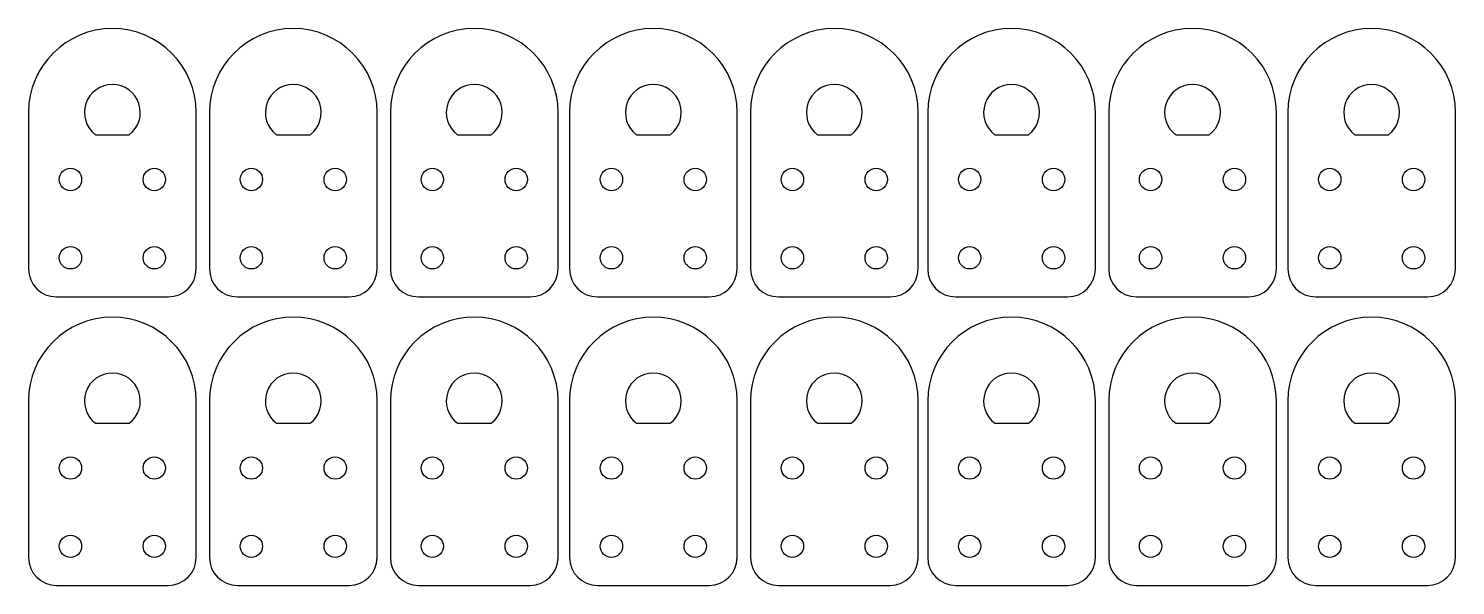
# Model space of a CAD drawing. Header units: millimetres. Extents: x -15 to 240, y -66 to 34.
import ezdxf

# ---------------------------------------------------------------- set-up
doc = ezdxf.new("R2010")
doc.units = ezdxf.units.MM

msp = doc.modelspace()

# ---------------------------------------------------------------- linework, layer by layer
at = {"color": 7, "linetype": 'Continuous', "lineweight": 25}
for p, q in [((-15, 18.8), (-15, -9.2)), ((15, -9.2), (15, 18.8)), ((17.37, 18.8), (17.37, -9.2)), ((47.37, -9.2), (47.37, 18.8)), ((49.75, 18.8), (49.75, -9.2)), ((79.75, -9.2), (79.75, 18.8)), ((81.79, 18.8), (81.79, -9.2)), ((111.79, -9.2), (111.79, 18.8)), ((114.17, 18.8), (114.17, -9.2)), ((144.17, -9.2), (144.17, 18.8)), ((145.89, 18.8), (145.89, -9.2)), ((175.89, -9.2), (175.89, 18.8)), ((178.26, 18.8), (178.26, -9.2)), ((208.26, -9.2), (208.26, 18.8)), ((210.31, 18.8), (210.31, -9.2)), ((240.31, -9.2), (240.31, 18.8)), ((-3, 14.8), (3, 14.8)), ((29.37, 14.8), (35.37, 14.8)), ((61.75, 14.8), (67.75, 14.8)), ((93.79, 14.8), (99.79, 14.8)), ((126.17, 14.8), (132.17, 14.8)), ((157.89, 14.8), (163.89, 14.8)), ((190.26, 14.8), (196.26, 14.8)), ((222.31, 14.8), (228.31, 14.8)), ((-10, -14.2), (10, -14.2)), ((22.37, -14.2), (42.37, -14.2)), ((54.75, -14.2), (74.75, -14.2)), ((86.79, -14.2), (106.79, -14.2)), ((119.17, -14.2), (139.17, -14.2)), ((150.89, -14.2), (170.89, -14.2)), ((183.26, -14.2), (203.26, -14.2)), ((215.31, -14.2), (235.31, -14.2)), ((-15, -32.82), (-15, -60.82)), ((15, -60.82), (15, -32.82)), ((17.37, -32.82), (17.37, -60.82)), ((47.37, -60.82), (47.37, -32.82)), ((49.75, -32.82), (49.75, -60.82)), ((79.75, -60.82), (79.75, -32.82)), ((81.79, -32.82), (81.79, -60.82)), ((111.79, -60.82), (111.79, -32.82)), ((114.17, -32.82), (114.17, -60.82)), ((144.17, -60.82), (144.17, -32.82)), ((145.89, -32.82), (145.89, -60.82)), ((175.89, -60.82), (175.89, -32.82)), ((178.26, -32.82), (178.26, -60.82)), ((208.26, -60.82), (208.26, -32.82)), ((210.31, -32.82), (210.31, -60.82)), ((240.31, -60.82), (240.31, -32.82)), ((-3, -36.82), (3, -36.82)), ((29.37, -36.82), (35.37, -36.82)), ((61.75, -36.82), (67.75, -36.82)), ((93.79, -36.82), (99.79, -36.82)), ((126.17, -36.82), (132.17, -36.82)), ((157.89, -36.82), (163.89, -36.82)), ((190.26, -36.82), (196.26, -36.82)), ((222.31, -36.82), (228.31, -36.82)), ((-10, -65.82), (10, -65.82)), ((22.37, -65.82), (42.37, -65.82)), ((54.75, -65.82), (74.75, -65.82)), ((86.79, -65.82), (106.79, -65.82)), ((119.17, -65.82), (139.17, -65.82)), ((150.89, -65.82), (170.89, -65.82)), ((183.26, -65.82), (203.26, -65.82)), ((215.31, -65.82), (235.31, -65.82))]:
    msp.add_line(p, q, dxfattribs=at)
for centre in [(-7.5, 6.8), (7.5, 6.8), (24.87, 6.8), (39.87, 6.8), (57.25, 6.8), (72.25, 6.8), (89.29, 6.8), (104.29, 6.8), (121.67, 6.8), (136.67, 6.8), (153.39, 6.8), (168.39, 6.8), (185.76, 6.8), (200.76, 6.8), (217.81, 6.8), (232.81, 6.8), (-7.5, -7.2), (7.5, -7.2), (24.87, -7.2), (39.87, -7.2), (57.25, -7.2), (72.25, -7.2), (89.29, -7.2), (104.29, -7.2), (121.67, -7.2), (136.67, -7.2), (153.39, -7.2), (168.39, -7.2), (185.76, -7.2), (200.76, -7.2), (217.81, -7.2), (232.81, -7.2), (-7.5, -44.82), (7.5, -44.82), (24.87, -44.82), (39.87, -44.82), (57.25, -44.82), (72.25, -44.82), (89.29, -44.82), (104.29, -44.82), (121.67, -44.82), (136.67, -44.82), (153.39, -44.82), (168.39, -44.82), (185.76, -44.82), (200.76, -44.82), (217.81, -44.82), (232.81, -44.82), (-7.5, -58.82), (7.5, -58.82), (24.87, -58.82), (39.87, -58.82), (57.25, -58.82), (72.25, -58.82), (89.29, -58.82), (104.29, -58.82), (121.67, -58.82), (136.67, -58.82), (153.39, -58.82), (168.39, -58.82), (185.76, -58.82), (200.76, -58.82), (217.81, -58.82), (232.81, -58.82)]:
    msp.add_circle(centre, 2, dxfattribs=at)
for centre, radius, start, end in [((0, 18.8), 15, 0, 180), ((32.37, 18.8), 15, 0, 180), ((64.75, 18.8), 15, 0, 180), ((96.79, 18.8), 15, 0, 180), ((129.17, 18.8), 15, 0, 180), ((160.89, 18.8), 15, 0, 180), ((193.26, 18.8), 15, 0, 180), ((225.31, 18.8), 15, 0, 180), ((0, 18.8), 5, 306.8699, 233.1301), ((32.37, 18.8), 5, 306.8699, 233.1301), ((64.75, 18.8), 5, 306.8699, 233.1301), ((96.79, 18.8), 5, 306.8699, 233.1301), ((129.17, 18.8), 5, 306.8699, 233.1301), ((160.89, 18.8), 5, 306.8699, 233.1301), ((193.26, 18.8), 5, 306.8699, 233.1301), ((225.31, 18.8), 5, 306.8699, 233.1301), ((-10, -9.2), 5, 180, 270), ((10, -9.2), 5, 270, 0), ((22.37, -9.2), 5, 180, 270), ((42.37, -9.2), 5, 270, 0), ((54.75, -9.2), 5, 180, 270), ((74.75, -9.2), 5, 270, 0), ((86.79, -9.2), 5, 180, 270), ((106.79, -9.2), 5, 270, 0), ((119.17, -9.2), 5, 180, 270), ((139.17, -9.2), 5, 270, 0), ((150.89, -9.2), 5, 180, 270), ((170.89, -9.2), 5, 270, 0), ((183.26, -9.2), 5, 180, 270), ((203.26, -9.2), 5, 270, 0), ((215.31, -9.2), 5, 180, 270), ((235.31, -9.2), 5, 270, 0), ((0, -32.82), 15, 0, 180), ((32.37, -32.82), 15, 0, 180), ((64.75, -32.82), 15, 0, 180), ((96.79, -32.82), 15, 0, 180), ((129.17, -32.82), 15, 0, 180), ((160.89, -32.82), 15, 0, 180), ((193.26, -32.82), 15, 0, 180), ((225.31, -32.82), 15, 0, 180), ((0, -32.82), 5, 306.8699, 233.1301), ((32.37, -32.82), 5, 306.8699, 233.1301), ((64.75, -32.82), 5, 306.8699, 233.1301), ((96.79, -32.82), 5, 306.8699, 233.1301), ((129.17, -32.82), 5, 306.8699, 233.1301), ((160.89, -32.82), 5, 306.8699, 233.1301), ((193.26, -32.82), 5, 306.8699, 233.1301), ((225.31, -32.82), 5, 306.8699, 233.1301), ((-10, -60.82), 5, 180, 270), ((10, -60.82), 5, 270, 0), ((22.37, -60.82), 5, 180, 270), ((42.37, -60.82), 5, 270, 0), ((54.75, -60.82), 5, 180, 270), ((74.75, -60.82), 5, 270, 0), ((86.79, -60.82), 5, 180, 270), ((106.79, -60.82), 5, 270, 0), ((119.17, -60.82), 5, 180, 270), ((139.17, -60.82), 5, 270, 0), ((150.89, -60.82), 5, 180, 270), ((170.89, -60.82), 5, 270, 0), ((183.26, -60.82), 5, 180, 270), ((203.26, -60.82), 5, 270, 0), ((215.31, -60.82), 5, 180, 270), ((235.31, -60.82), 5, 270, 0)]:
    msp.add_arc(centre, radius, start, end, dxfattribs=at)

doc.saveas('drawing.dxf')
